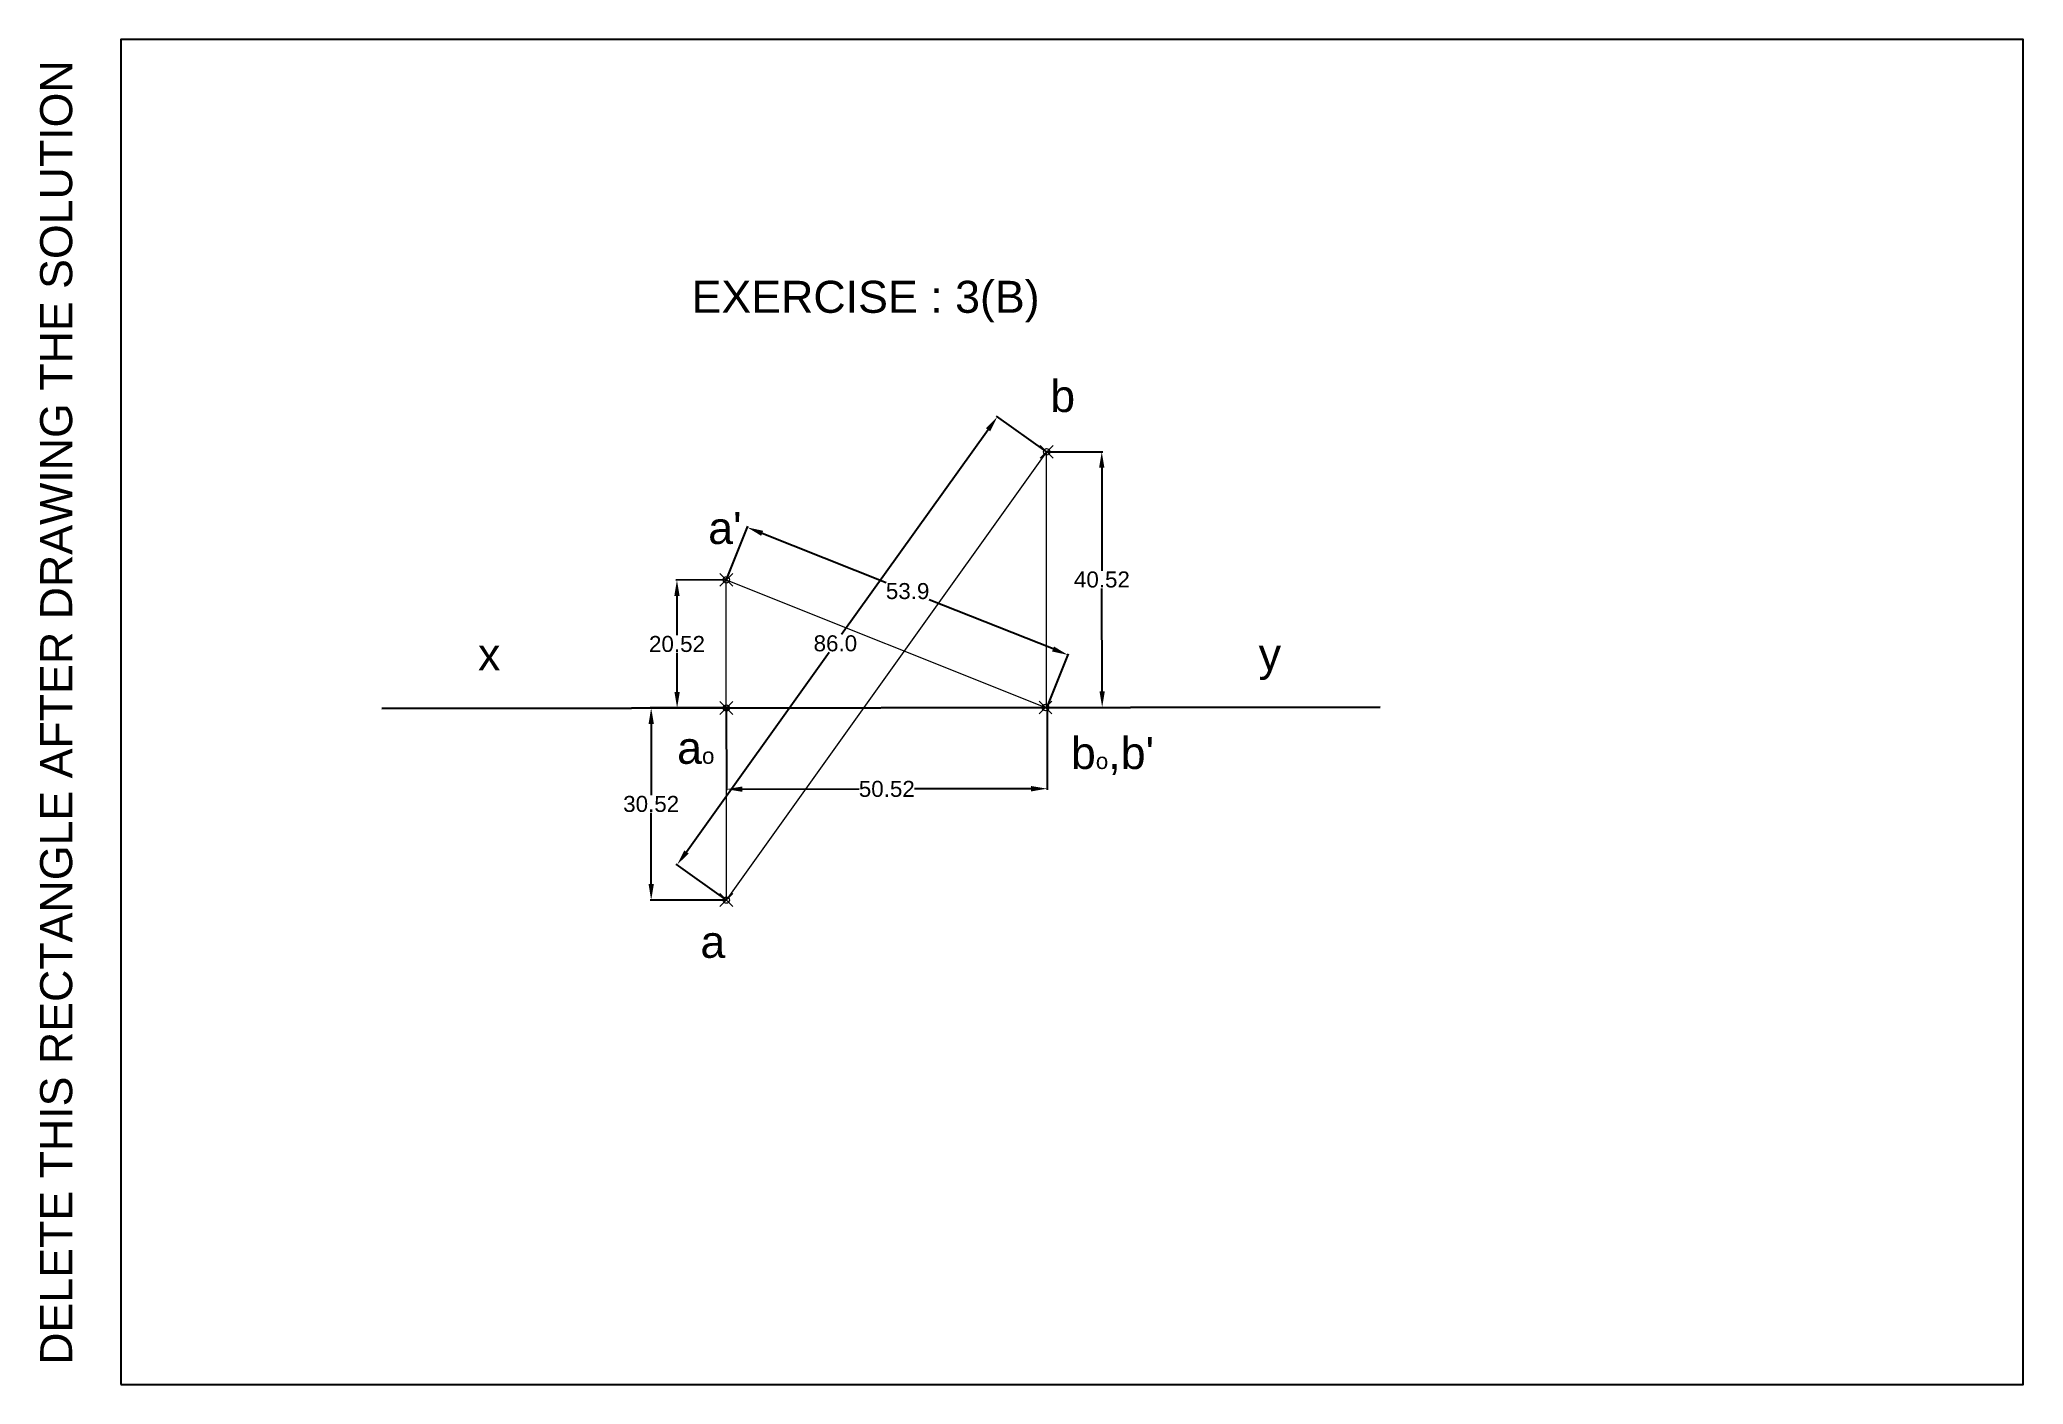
# Model space of a CAD drawing. Header units: millimetres. Extents: x -13 to 297, y 0 to 210.
import ezdxf

# ---------------------------------------------------------------- set-up
doc = ezdxf.new("R2010")
doc.units = ezdxf.units.MM
doc.header["$PDMODE"] = 35
doc.header["$PDSIZE"] = -2.5
doc.layers.add('Comments', color=10, linetype='Continuous', lineweight=13, plot=False)
doc.layers.add('thick continuous', color=7, linetype='Continuous', lineweight=30)
doc.layers.add('thin continuous', color=7, linetype='Continuous', lineweight=13)
doc.styles.get("Standard").update_dxf_attribs({"font": 'arial.ttf'})
doc.dimstyles.get("Standard").update_dxf_attribs({"dimtxt": 2.5, "dimasz": 2.5, "dimexe": 0.18, "dimexo": 0.0625, "dimgap": 0.09, "dimtad": 0, "dimtih": 1, "dimtoh": 1, "dimdec": 1, "dimzin": 0, "dimdsep": 46, "dimtxsty": 'Standard', "dimcen": 0.09, "dimadec": 0, "dimazin": 0, "dimtfac": 1, "dimtdec": 1, "dimtofl": 0, "dimtmove": 0, "dimatfit": 3, "dimfxl": 1, "dimtolj": 1, "dimtzin": 0, "dimarcsym": 0})

# ---------------------------------------------------------------- blocks, each defined once
blk = doc.blocks.new('*D1')
at = {"layer": 'Defpoints', "color": 0}
for p in [(94.54, 125.63), (86.86, 105.61), (94.57, 105.63)]:
    blk.add_point(p, dxfattribs=at)
at = {"layer": 'thin continuous', "color": 0, "lineweight": -2}
for p, q in [((94.48, 125.63), (86.65, 125.61)), ((86.83, 123.11), (86.84, 116.98)), ((86.86, 108.11), (86.85, 114.25)), ((94.51, 105.63), (86.68, 105.61))]:
    blk.add_line(p, q, dxfattribs=at)
at = {"layer": 'thin continuous', "color": 0}
for points in [[(87.25, 123.11), (86.42, 123.11), (86.83, 125.61)], [(86.44, 108.11), (87.27, 108.11), (86.86, 105.61)]]:
    blk.add_solid(points, dxfattribs=at)
at = {"layer": 'thin continuous', "color": 0, "insert": (86.84, 115.61), "char_height": 2.5, "attachment_point": 5}
blk.add_mtext('\\A1;20.52', dxfattribs=at)
blk = doc.blocks.new('*D2')
at = {"layer": 'Defpoints', "color": 0}
for p in [(94.54, 105.63), (82.81, 75.63), (94.54, 75.63)]:
    blk.add_point(p, dxfattribs=at)
at = {"layer": 'thin continuous', "color": 0, "lineweight": -2}
for p, q in [((94.48, 105.63), (82.63, 105.63)), ((82.81, 103.13), (82.81, 91.99)), ((82.81, 78.13), (82.81, 89.26)), ((94.48, 75.63), (82.63, 75.63))]:
    blk.add_line(p, q, dxfattribs=at)
at = {"layer": 'thin continuous', "color": 0}
for points in [[(83.23, 103.13), (82.4, 103.13), (82.81, 105.63)], [(82.4, 78.13), (83.23, 78.13), (82.81, 75.63)]]:
    blk.add_solid(points, dxfattribs=at)
at = {"layer": 'thin continuous', "color": 0, "insert": (82.81, 90.63), "char_height": 2.5, "attachment_point": 5}
blk.add_mtext('\\A1;30.52', dxfattribs=at)
blk = doc.blocks.new('*D3')
at = {"layer": 'Defpoints', "color": 0}
for p in [(144.54, 145.63), (144.6, 105.7), (153.21, 105.72)]:
    blk.add_point(p, dxfattribs=at)
at = {"layer": 'thin continuous', "color": 0, "lineweight": -2}
for p, q in [((144.6, 145.63), (153.32, 145.64)), ((153.15, 143.14), (153.17, 127.04)), ((153.2, 108.22), (153.18, 124.31)), ((144.67, 105.7), (153.39, 105.72))]:
    blk.add_line(p, q, dxfattribs=at)
at = {"layer": 'thin continuous', "color": 0}
for points in [[(153.56, 143.14), (152.73, 143.14), (153.14, 145.64)], [(152.79, 108.22), (153.62, 108.22), (153.21, 105.72)]]:
    blk.add_solid(points, dxfattribs=at)
at = {"layer": 'thin continuous', "color": 0, "insert": (153.17, 125.68), "char_height": 2.5, "attachment_point": 5}
blk.add_mtext('\\A1;40.52', dxfattribs=at)
blk = doc.blocks.new('*D4')
at = {"layer": 'Defpoints', "color": 0}
for p in [(94.54, 105.63), (144.6, 105.7), (144.62, 93.02)]:
    blk.add_point(p, dxfattribs=at)
at = {"layer": 'thin continuous', "color": 0, "lineweight": -2}
for p, q in [((94.54, 105.56), (94.56, 92.77)), ((144.6, 105.64), (144.62, 92.84)), ((97.06, 92.95), (115.3, 92.98)), ((142.12, 93.02), (123.89, 92.99))]:
    blk.add_line(p, q, dxfattribs=at)
at = {"layer": 'thin continuous', "color": 0}
for points in [[(97.06, 93.37), (97.06, 92.53), (94.56, 92.95)], [(142.12, 92.6), (142.12, 93.44), (144.62, 93.02)]]:
    blk.add_solid(points, dxfattribs=at)
at = {"layer": 'thin continuous', "color": 0, "insert": (119.59, 92.98), "char_height": 2.5, "attachment_point": 5}
blk.add_mtext('\\A1;50.52', dxfattribs=at)
blk = doc.blocks.new('*D5')
at = {"layer": 'Defpoints', "color": 0, "transparency": 16777216}
for p in [(144.54, 145.63), (86.85, 81.12), (94.54, 75.63)]:
    blk.add_point(p, dxfattribs=at)
at = {"layer": 'thin continuous', "color": 0, "lineweight": -2, "transparency": 16777216}
for p, q in [((135.4, 149.08), (112.54, 117.08)), ((144.49, 145.66), (136.71, 151.22)), ((88.31, 83.15), (110.59, 114.34)), ((94.49, 75.66), (86.71, 81.22))]:
    blk.add_line(p, q, dxfattribs=at)
at = {"layer": 'thin continuous', "color": 0, "transparency": 16777216}
for points in [[(135.06, 149.32), (135.74, 148.84), (136.85, 151.12)], [(87.97, 83.39), (88.65, 82.91), (86.85, 81.12)]]:
    blk.add_solid(points, dxfattribs=at)
at = {"layer": 'thin continuous', "color": 0, "transparency": 16777216, "insert": (111.56, 115.71), "char_height": 2.5, "attachment_point": 5}
blk.add_mtext('\\A1;86.0', dxfattribs=at)
blk = doc.blocks.new('*D6')
at = {"layer": 'Defpoints', "color": 0, "transparency": 16777216}
for p in [(94.54, 125.63), (147.87, 113.91), (144.6, 105.7)]:
    blk.add_point(p, dxfattribs=at)
at = {"layer": 'thin continuous', "color": 0, "lineweight": -2, "transparency": 16777216}
for p, q in [((94.57, 125.68), (97.88, 134)), ((100.13, 132.91), (119.5, 125.2)), ((145.55, 114.84), (126.18, 122.54)), ((144.63, 105.76), (147.94, 114.08))]:
    blk.add_line(p, q, dxfattribs=at)
at = {"layer": 'thin continuous', "color": 0, "transparency": 16777216}
for points in [[(100.29, 133.3), (99.98, 132.52), (97.81, 133.83)], [(145.7, 115.22), (145.39, 114.45), (147.87, 113.91)]]:
    blk.add_solid(points, dxfattribs=at)
at = {"layer": 'thin continuous', "color": 0, "transparency": 16777216, "insert": (122.84, 123.87), "char_height": 2.5, "attachment_point": 5}
blk.add_mtext('\\A1;53.9', dxfattribs=at)

msp = doc.modelspace()

# ---------------------------------------------------------------- linework, layer by layer
msp.add_lwpolyline([(0, 0), (297, 0), (297, 210), (0, 210)], close=True)
at = {"layer": 'thick continuous'}
msp.add_line((40.75, 105.54), (196.6, 105.78), dxfattribs=at)
at = {"layer": 'thin continuous'}
for p, q in [((144.54, 145.63), (94.54, 75.63)), ((144.54, 105.63), (144.54, 145.63)), ((94.54, 105.63), (94.54, 125.63)), ((94.54, 125.63), (144.54, 105.63)), ((94.54, 105.63), (94.54, 75.63)), ((94.54, 105.63), (144.54, 105.63))]:
    msp.add_line(p, q, dxfattribs=at)
for p in [(144.54, 145.63), (94.54, 125.63), (94.54, 105.63), (144.35, 105.7), (94.54, 75.63)]:
    msp.add_point(p, dxfattribs=at)

# ---------------------------------------------------------------- texts
at = {"layer": 'Comments'}
msp.add_text('DELETE THIS RECTANGLE AFTER DRAWING THE SOLUTION', height=5, rotation=90, dxfattribs=at).set_placement((-7.57, 3.05))
at = {"layer": 'thin continuous', "char_height": 5, "attachment_point": 1}
for s, width, insert in [('EXERCISE : 3(B)', 125.5711, (89.11, 172.34)), ('b', 23.0531, (145.1, 156.85)), ("a'", 19.8176, (91.71, 136.24)), ('x', 23.2316, (55.78, 116.5)), ('y', 10.5969, (177.64, 116.5)), ('a{\\H0.5x;o}', 10.9199, (86.86, 101.91)), ("b{\\H0.5x;o},b'", 15.7732, (148.33, 101.1)), ('a', 26.2886, (90.5, 71.61))]:
    msp.add_mtext_dynamic_manual_height_columns(s, width=width, gutter_width=12.5, heights=[0], dxfattribs=dict(at, insert=insert))

# ---------------------------------------------------------------- dimensions: what is measured, and where the dimension line sits
at = {"layer": 'thin continuous'}
dim = msp.add_linear_dim(base=(86.85, 81.12), p1=(144.54, 145.63), p2=(94.54, 75.63), angle=234.4623, dimstyle='Standard', dxfattribs=at)
dim.commit()
dim.dimension.update_dxf_attribs({"geometry": '*D5', "text_midpoint": (111.56, 115.71), "dimtype": 161})
for p1, p2, distance, text, picture, middle in [((144.54, 145.63), (144.6, 105.7), 8.6, '40.52', '*D3', (153.17, 125.68)), ((94.54, 125.63), (94.57, 105.63), -7.71, '20.52', '*D1', (86.84, 115.61)), ((94.54, 105.63), (144.6, 105.7), -12.68, '50.52', '*D4', (119.59, 92.98))]:
    dim = msp.add_aligned_dim(p1=p1, p2=p2, distance=distance, text=text, dimstyle='Standard', dxfattribs=at)
    dim.commit()
    dim.dimension.update_dxf_attribs({"geometry": picture, "text_midpoint": middle})
dim = msp.add_aligned_dim(p1=(94.54, 125.63), p2=(144.6, 105.7), distance=8.84, dimstyle='Standard', dxfattribs=at)
dim.commit()
dim.dimension.update_dxf_attribs({"geometry": '*D6', "text_midpoint": (122.84, 123.87)})
dim = msp.add_linear_dim(base=(82.81, 75.63), p1=(94.54, 105.63), p2=(94.54, 75.63), angle=90, text='30.52', dimstyle='Standard', dxfattribs=at)
dim.commit()
dim.dimension.update_dxf_attribs({"geometry": '*D2', "text_midpoint": (82.81, 90.63)})

doc.saveas('drawing.dxf')
